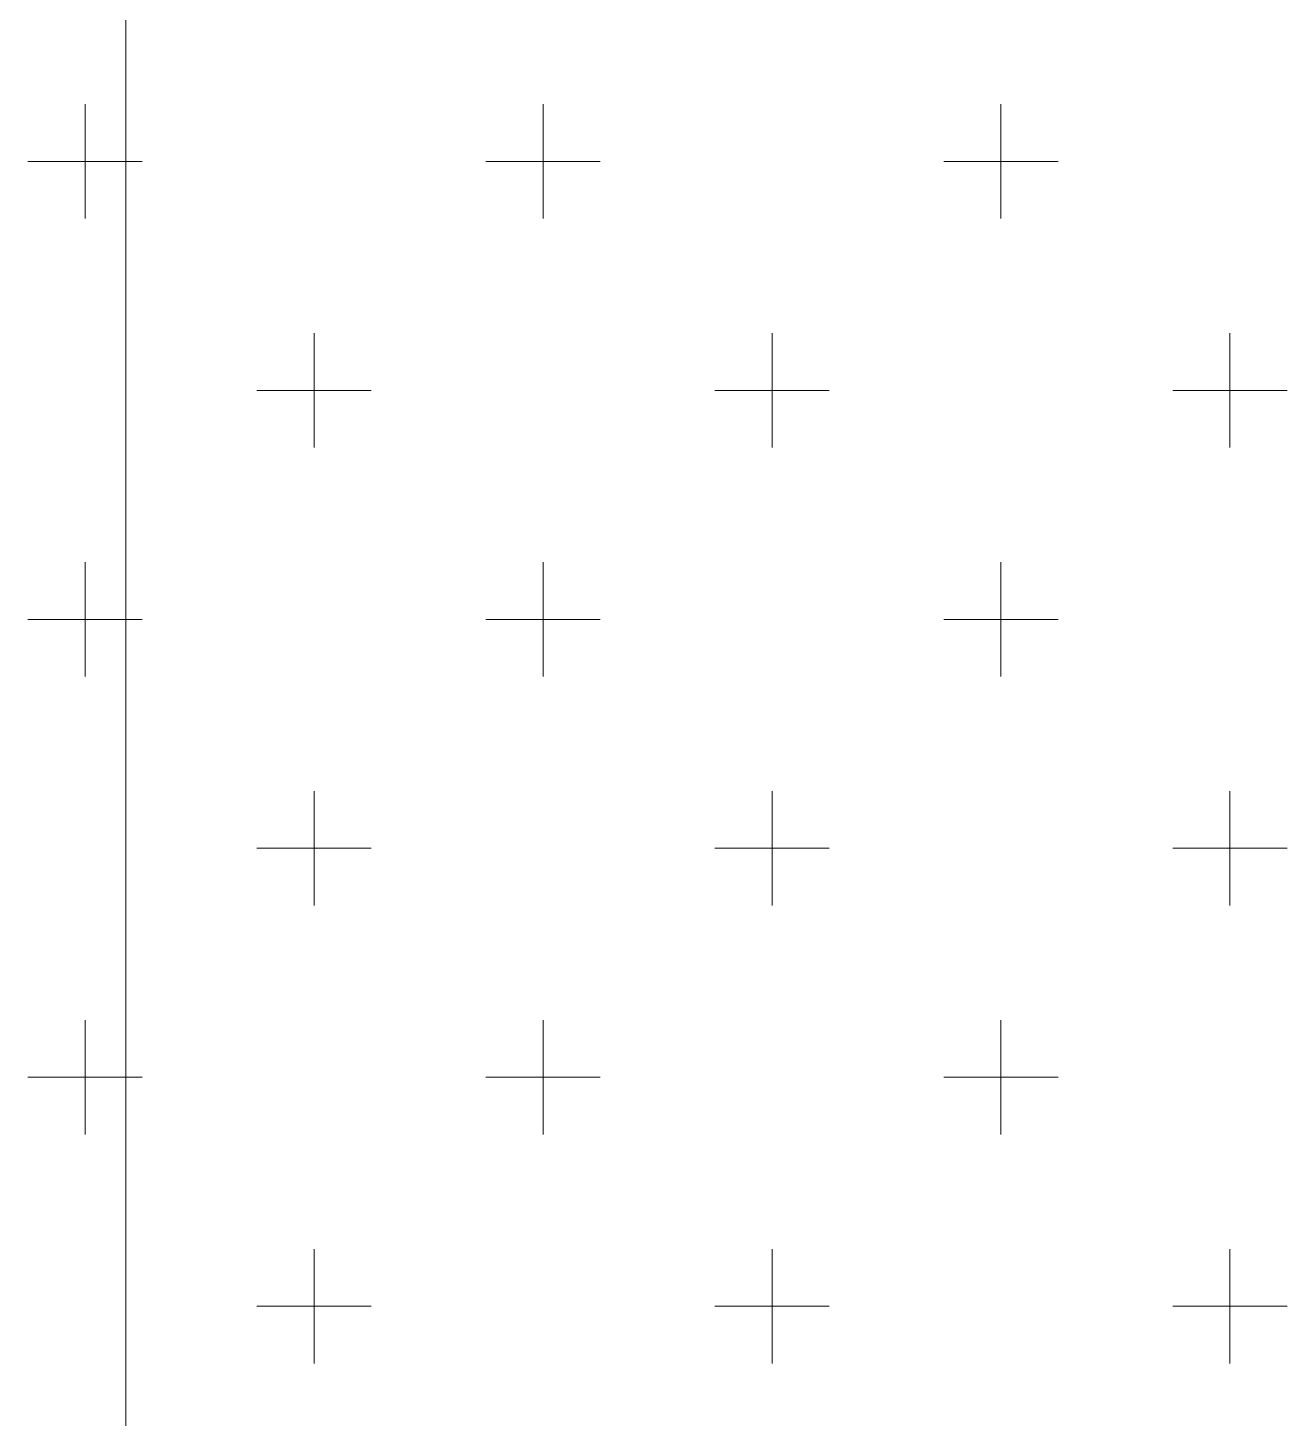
# Model space of a CAD drawing. Header units: millimetres. Extents: x 331487 to 517269, y 198509 to 399936.
# Drawn here: x 393660 to 395722, y 376660 to 378937 of the extents above; entities that cross this region are included whole.
import ezdxf

# ---------------------------------------------------------------- set-up
doc = ezdxf.new("R2010")
doc.units = ezdxf.units.MM
doc.header["$MEASUREMENT"] = 0
doc.layers.add('BEAM', color=1, linetype='Continuous', lineweight=5)

msp = doc.modelspace()

# ---------------------------------------------------------------- linework, layer by layer
at = {"layer": 'BEAM'}
msp.add_line((393820.1, 379544), (393820.1, 376394), dxfattribs=at)
at = {"layer": 'BEAM', "color": 253, "linetype": 'Continuous', "ltscale": 750}
for p, q in [((393753.6, 378624.5), (393753.6, 378812)), ((394503.6, 378624.5), (394503.6, 378812)), ((395253.6, 378624.5), (395253.6, 378812)), ((393659.8, 378718.2), (393847.3, 378718.2)), ((394409.8, 378718.2), (394597.3, 378718.2)), ((395159.8, 378718.2), (395347.3, 378718.2)), ((394128.6, 378249.5), (394128.6, 378437)), ((394878.6, 378249.5), (394878.6, 378437)), ((395628.6, 378249.5), (395628.6, 378437)), ((394034.8, 378343.2), (394222.3, 378343.2)), ((394784.8, 378343.2), (394972.3, 378343.2)), ((395534.8, 378343.2), (395722.3, 378343.2)), ((393753.6, 377874.5), (393753.6, 378062)), ((394503.6, 377874.5), (394503.6, 378062)), ((395253.6, 377874.5), (395253.6, 378062)), ((393659.8, 377968.2), (393847.3, 377968.2)), ((394409.8, 377968.2), (394597.3, 377968.2)), ((395159.8, 377968.2), (395347.3, 377968.2)), ((394128.6, 377499.5), (394128.6, 377687)), ((394878.6, 377499.5), (394878.6, 377687)), ((395628.6, 377499.5), (395628.6, 377687)), ((394034.8, 377593.2), (394222.3, 377593.2)), ((394784.8, 377593.2), (394972.3, 377593.2)), ((395534.8, 377593.2), (395722.3, 377593.2)), ((393753.6, 377124.5), (393753.6, 377312)), ((394503.6, 377124.5), (394503.6, 377312)), ((395253.6, 377124.5), (395253.6, 377312)), ((393659.8, 377218.2), (393847.3, 377218.2)), ((394409.8, 377218.2), (394597.3, 377218.2)), ((395159.8, 377218.2), (395347.3, 377218.2)), ((394128.6, 376749.5), (394128.6, 376937)), ((394878.6, 376749.5), (394878.6, 376937)), ((395628.6, 376749.5), (395628.6, 376937)), ((394034.8, 376843.2), (394222.3, 376843.2)), ((394784.8, 376843.2), (394972.3, 376843.2)), ((395534.8, 376843.2), (395722.3, 376843.2))]:
    msp.add_line(p, q, dxfattribs=at)

doc.saveas('drawing.dxf')
